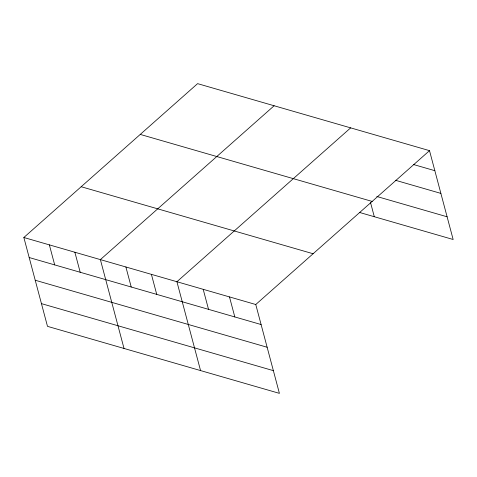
<?xml version="1.0" encoding="UTF-8"?>
<svg xmlns="http://www.w3.org/2000/svg" width="477" height="477" viewBox="0 0 477 477"><rect width="100%" height="100%" fill="white"/><g stroke="black" fill="none" stroke-linecap="round" stroke-linejoin="round"><path stroke-width="0.72" d="M23.85 237.498L255.767 304.511L279.409 393.358L47.491 326.346L23.85 237.498L197.591 83.642L429.509 150.654L453.15 239.502L359.419 212.42M274.126 105.757L100.385 259.613L124.02 348.454M350.661 127.872L176.913 281.728L200.555 370.569M255.767 304.511L429.509 150.654M413.529 164.529L434.839 170.688M395.415 180.258L440.879 193.394M376.782 196.47L447.11 216.791M140.256 134.419L372.173 201.431M81.185 186.728L313.103 253.74M29.18 257.526L261.098 324.539M35.22 280.237L267.138 347.25M41.445 303.634L273.363 370.647M370.522 202.522L374.296 216.719M229.485 296.915L234.815 316.949M203.202 289.324L208.527 309.352M151.406 274.358L156.736 294.387M125.892 266.983L131.223 287.011M74.871 252.244L80.202 272.272M49.364 244.868L54.688 264.902"/></g></svg>
